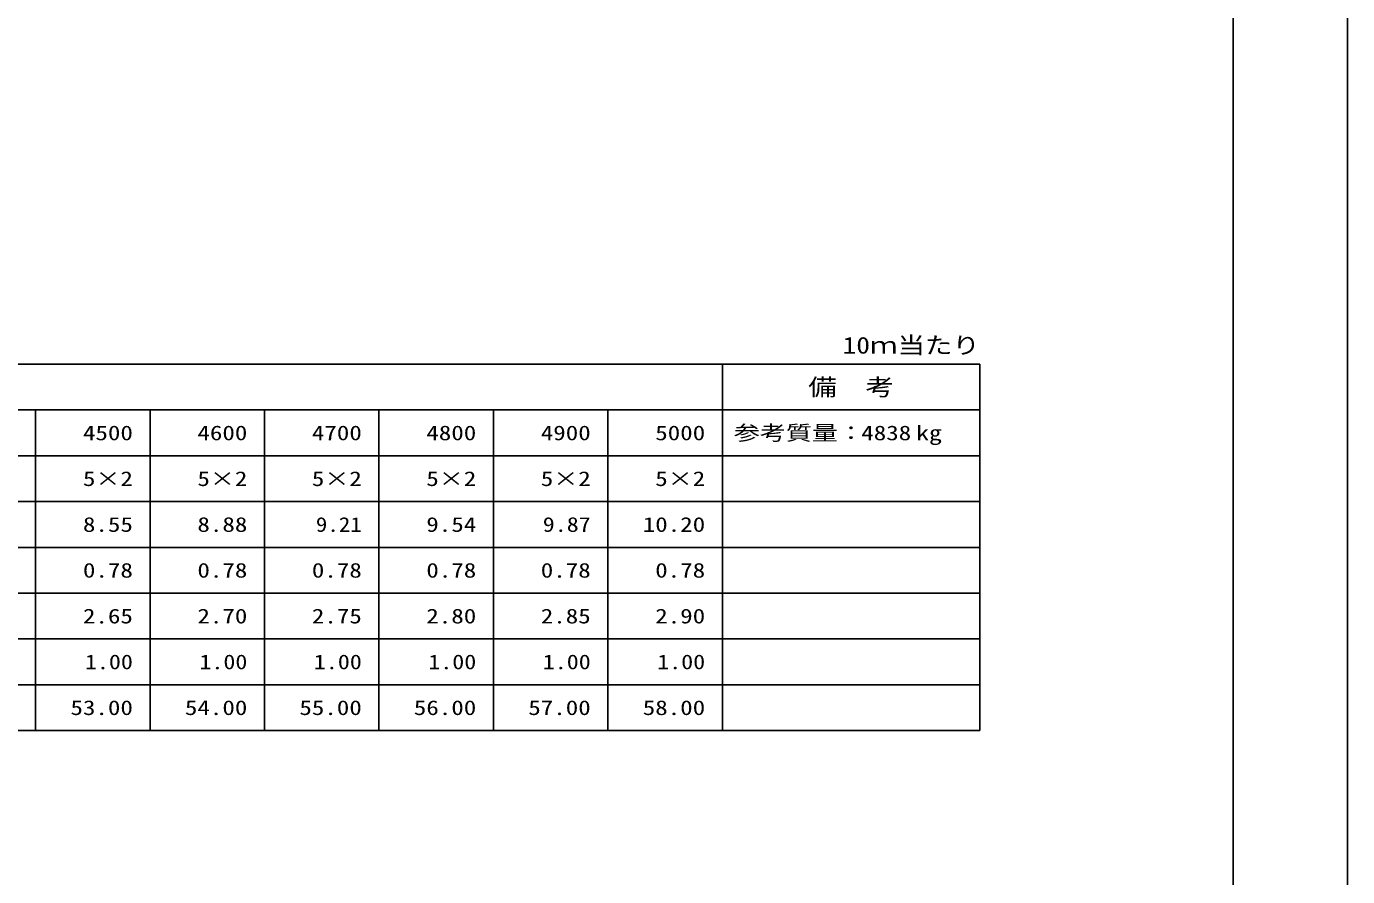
# Model space of a CAD drawing. Units: millimetres at full size; details may follow other scales. Extents: x 0 to 25230, y 0 to 17820.
# Drawn here: x 18304 to 25230, y 4455 to 8910 of the extents above; entities that cross this region are included whole.
import ezdxf
from ezdxf.enums import TextEntityAlignment as Align

# ---------------------------------------------------------------- set-up
doc = ezdxf.new("R2010")
doc.units = ezdxf.units.MM
doc.layers.add('D-MTR', color=7, linetype='Continuous')
doc.layers.add('D-MTR-TXT', color=7, linetype='Continuous')
for name, color, linetype, lineweight in [('D-MTR-FRAM', 7, 'Continuous', 25), ('D-MTR-LINE', 7, 'Continuous', 25), ('D-TTL', 2, 'Continuous', 25)]:
    doc.layers.add(name, color=color, linetype=linetype, lineweight=lineweight)
doc.styles.add('ＭＳ ゴシック', font='')
doc.styles.get('ＭＳ ゴシック').set_extended_font_data('MS Gothic')

msp = doc.modelspace()

# ---------------------------------------------------------------- linework, layer by layer
at = {"layer": 'D-MTR-FRAM'}
for p, q in [((1927.5, 7140), (23302.5, 7140)), ((21952.5, 7140), (21952.5, 5220)), ((23302.5, 7140), (23302.5, 5220)), ((5152.5, 6900), (23302.5, 6900)), ((1927.5, 5220), (23302.5, 5220))]:
    msp.add_line(p, q, dxfattribs=at)
at = {"layer": 'D-MTR-LINE'}
for p, q in [((18352.5, 6900), (18352.5, 5220)), ((18952.5, 6900), (18952.5, 5220)), ((19552.5, 6900), (19552.5, 5220)), ((20152.5, 6900), (20152.5, 5220)), ((20752.5, 6900), (20752.5, 5220)), ((21352.5, 6900), (21352.5, 5220)), ((1927.5, 6660), (23302.5, 6660)), ((1927.5, 6420), (23302.5, 6420)), ((1927.5, 6180), (23302.5, 6180)), ((1927.5, 5940), (23302.5, 5940)), ((1927.5, 5700), (23302.5, 5700)), ((1927.5, 5460), (23302.5, 5460))]:
    msp.add_line(p, q, dxfattribs=at)
at = {"layer": 'D-TTL'}
for points in [[(0, 0), (25230, 0), (25230, 17820), (0, 17820)], [(600, 600), (24630, 600), (24630, 17220), (600, 17220)]]:
    msp.add_lwpolyline(points, close=True, dxfattribs=at)

# ---------------------------------------------------------------- texts
at = {"layer": 'D-MTR', "style": 'ＭＳ ゴシック', "width": 1.2}
msp.add_text('10ｍ当たり', height=87.98, dxfattribs=at).set_placement((23302.5, 7169), align=Align.BOTTOM_RIGHT)
at = {"layer": 'D-MTR-TXT', "style": 'ＭＳ ゴシック', "width": 1.25}
msp.add_text('備\u3000考', height=87.98, dxfattribs=at).set_placement((22627.5, 7020), align=Align.MIDDLE_CENTER)
at = {"layer": 'D-MTR-TXT', "style": 'ＭＳ ゴシック'}
for s, width, p in [('4500', 1.25, (18862.5, 6780)), ('4600', 1.25, (19462.5, 6780)), ('4700', 1.25, (20062.5, 6780)), ('4800', 1.25, (20662.5, 6780)), ('4900', 1.25, (21262.5, 6780)), ('5000', 1.25, (21862.5, 6780)), ('4838', 1.25, (22942.5, 6780)), ('5×2', 1.25, (18862.5, 6540)), ('5×2', 1.25, (19462.5, 6540)), ('5×2', 1.25, (20062.5, 6540)), ('5×2', 1.25, (20662.5, 6540)), ('5×2', 1.25, (21262.5, 6540)), ('5×2', 1.25, (21862.5, 6540)), ('8.55', 1.25, (18862.5, 6300)), ('8.88', 1.25, (19462.5, 6300)), ('9.21', 1.15, (20062.5, 6300)), ('9.54', 1.25, (20662.5, 6300)), ('9.87', 1.2, (21262.5, 6300)), ('10.20', 1.25, (21862.5, 6300)), ('0.78', 1.25, (18862.5, 6060)), ('0.78', 1.25, (19462.5, 6060)), ('0.78', 1.25, (20062.5, 6060)), ('0.78', 1.25, (20662.5, 6060)), ('0.78', 1.25, (21262.5, 6060)), ('0.78', 1.25, (21862.5, 6060)), ('2.65', 1.25, (18862.5, 5820)), ('2.70', 1.25, (19462.5, 5820)), ('2.75', 1.25, (20062.5, 5820)), ('2.80', 1.25, (20662.5, 5820)), ('2.85', 1.25, (21262.5, 5820)), ('2.90', 1.25, (21862.5, 5820)), ('1.00', 1.2, (18862.5, 5580)), ('1.00', 1.2, (19462.5, 5580)), ('1.00', 1.2, (20062.5, 5580)), ('1.00', 1.2, (20662.5, 5580)), ('1.00', 1.2, (21262.5, 5580)), ('1.00', 1.2, (21862.5, 5580)), ('53.00', 1.25, (18862.5, 5340)), ('54.00', 1.25, (19462.5, 5340)), ('55.00', 1.25, (20062.5, 5340)), ('56.00', 1.25, (20662.5, 5340)), ('57.00', 1.25, (21262.5, 5340)), ('58.00', 1.25, (21862.5, 5340))]:
    msp.add_text(s, height=76.98, dxfattribs=dict(at, width=width)).set_placement(p, align=Align.MIDDLE_RIGHT)
at = {"layer": 'D-MTR-TXT', "style": 'ＭＳ ゴシック', "width": 1.3}
msp.add_text('参考質量：    kg', height=76.98, dxfattribs=at).set_placement((22012.5, 6780), align=Align.MIDDLE_LEFT)

doc.saveas('drawing.dxf')
